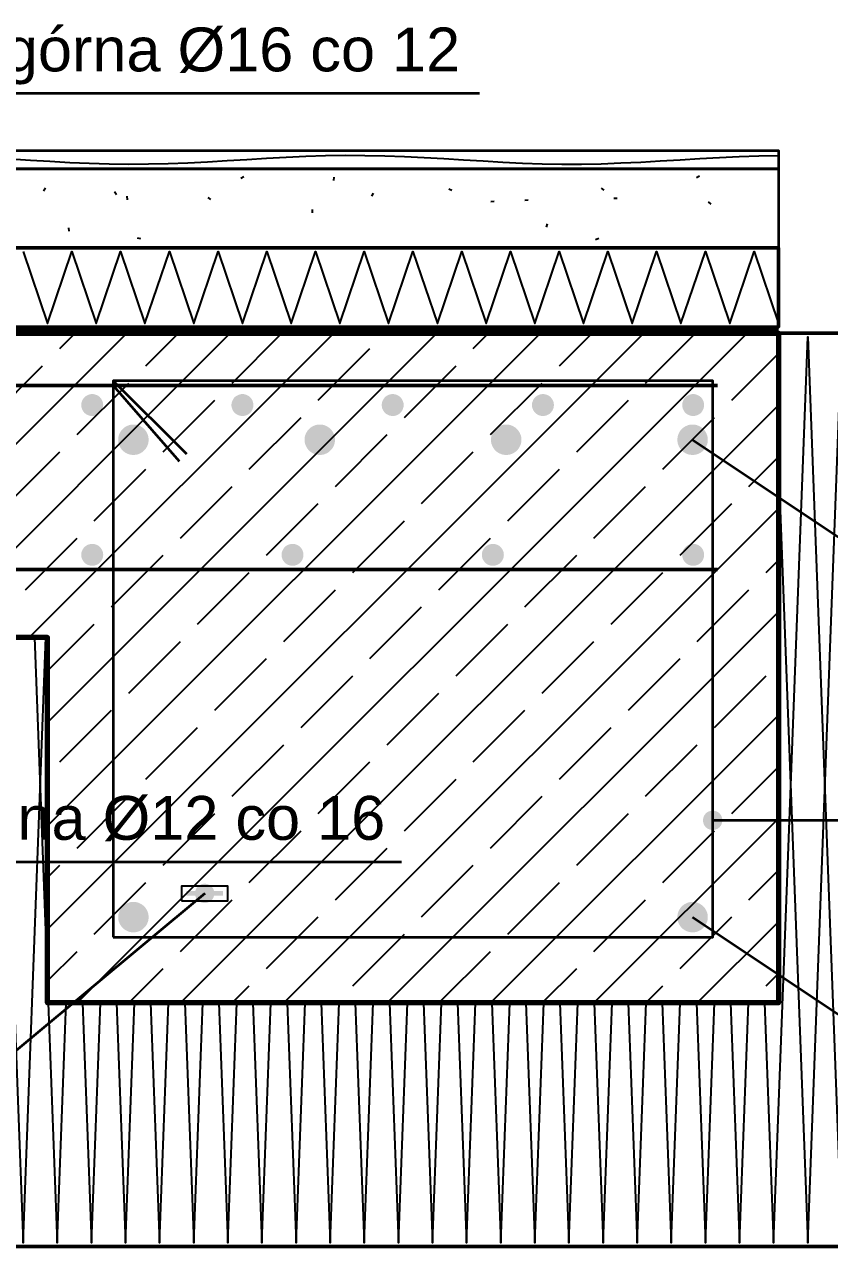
# Model space of a CAD drawing. Header units: metres. Extents: x -2.2 to 48.7, y -1.5 to 0.6.
# Drawn here: x -0.319 to 0.342, y -0.9 to 0.104 of the extents above; entities that cross this region are included whole.
import ezdxf

# ---------------------------------------------------------------- set-up
doc = ezdxf.new("R2010")
doc.units = ezdxf.units.M
for name, color, linetype, lineweight in [('A-FUNDAMENTY', 7, 'Continuous', 50), ('A-IZOL-WODNA', 5, 'Continuous', 100), ('A-KRESKOWANIE', 8, 'Continuous', 18), ('A-SCIANY-IZOL', 4, 'Continuous', 35), ('A-WARSTWY', 8, 'Continuous', 25), ('E-UZIOM', 7, 'Continuous', 25), ('K-ZBROJENIE', 1, 'Continuous', 100), ('K-ZBROJENIE-OPIS', 2, 'Continuous', 25)]:
    doc.layers.add(name, color=color, linetype=linetype, lineweight=lineweight)
doc.styles.add('PL_ARIAL', font='arial.ttf')

msp = doc.modelspace()

# ---------------------------------------------------------------- hatches: boundary and pattern name
at = {"layer": 'E-UZIOM', "true_color": 0xb0006a}
msp.add_hatch(color=7, dxfattribs=at).paths.add_polyline_path([(-0.156, -0.612), (-0.156, -0.608), (-0.186, -0.608), (-0.186, -0.612)])
at = {"layer": 'K-ZBROJENIE', "true_color": 0x000000}
for points in [[(-0.2543, -0.209), (-0.2544, -0.2099), (-0.2545, -0.2108), (-0.2547, -0.2116), (-0.255, -0.2124), (-0.2554, -0.2132), (-0.2559, -0.214), (-0.2564, -0.2147), (-0.257, -0.2154), (-0.2576, -0.216), (-0.2583, -0.2165), (-0.2591, -0.2169), (-0.2599, -0.2173), (-0.2607, -0.2176), (-0.2616, -0.2178), (-0.2625, -0.218), (-0.2633, -0.218), (-0.2642, -0.218), (-0.2651, -0.2178), (-0.2659, -0.2176), (-0.2668, -0.2173), (-0.2676, -0.2169), (-0.2683, -0.2165), (-0.269, -0.216), (-0.2697, -0.2154), (-0.2703, -0.2147), (-0.2708, -0.214), (-0.2713, -0.2132), (-0.2716, -0.2124), (-0.2719, -0.2116), (-0.2722, -0.2108), (-0.2723, -0.2099), (-0.2723, -0.209), (-0.2723, -0.2081), (-0.2722, -0.2072), (-0.2719, -0.2064), (-0.2716, -0.2056), (-0.2713, -0.2048), (-0.2708, -0.204), (-0.2703, -0.2033), (-0.2697, -0.2026), (-0.269, -0.202), (-0.2683, -0.2015), (-0.2676, -0.2011), (-0.2668, -0.2007), (-0.2659, -0.2004), (-0.2651, -0.2002), (-0.2642, -0.2), (-0.2633, -0.2), (-0.2625, -0.2), (-0.2616, -0.2002), (-0.2607, -0.2004), (-0.2599, -0.2007), (-0.2591, -0.2011), (-0.2583, -0.2015), (-0.2576, -0.202), (-0.257, -0.2026), (-0.2564, -0.2033), (-0.2559, -0.204), (-0.2554, -0.2048), (-0.255, -0.2056), (-0.2547, -0.2064), (-0.2545, -0.2072), (-0.2544, -0.2081)], [(-0.131, -0.209), (-0.131, -0.2099), (-0.1312, -0.2108), (-0.1314, -0.2116), (-0.1317, -0.2124), (-0.1321, -0.2132), (-0.1325, -0.214), (-0.133, -0.2147), (-0.1336, -0.2154), (-0.1343, -0.216), (-0.135, -0.2165), (-0.1358, -0.2169), (-0.1366, -0.2173), (-0.1374, -0.2176), (-0.1382, -0.2178), (-0.1391, -0.218), (-0.14, -0.218), (-0.1409, -0.218), (-0.1418, -0.2178), (-0.1426, -0.2176), (-0.1434, -0.2173), (-0.1442, -0.2169), (-0.145, -0.2165), (-0.1457, -0.216), (-0.1464, -0.2154), (-0.147, -0.2147), (-0.1475, -0.214), (-0.1479, -0.2132), (-0.1483, -0.2124), (-0.1486, -0.2116), (-0.1488, -0.2108), (-0.149, -0.2099), (-0.149, -0.209), (-0.149, -0.2081), (-0.1488, -0.2072), (-0.1486, -0.2064), (-0.1483, -0.2056), (-0.1479, -0.2048), (-0.1475, -0.204), (-0.147, -0.2033), (-0.1464, -0.2026), (-0.1457, -0.202), (-0.145, -0.2015), (-0.1442, -0.2011), (-0.1434, -0.2007), (-0.1426, -0.2004), (-0.1418, -0.2002), (-0.1409, -0.2), (-0.14, -0.2), (-0.1391, -0.2), (-0.1382, -0.2002), (-0.1374, -0.2004), (-0.1366, -0.2007), (-0.1358, -0.2011), (-0.135, -0.2015), (-0.1343, -0.202), (-0.1336, -0.2026), (-0.133, -0.2033), (-0.1325, -0.204), (-0.1321, -0.2048), (-0.1317, -0.2056), (-0.1314, -0.2064), (-0.1312, -0.2072), (-0.131, -0.2081)], [(-0.0077, -0.209), (-0.0077, -0.2099), (-0.0078, -0.2108), (-0.0081, -0.2116), (-0.0084, -0.2124), (-0.0087, -0.2132), (-0.0092, -0.214), (-0.0097, -0.2147), (-0.0103, -0.2154), (-0.011, -0.216), (-0.0117, -0.2165), (-0.0124, -0.2169), (-0.0132, -0.2173), (-0.0141, -0.2176), (-0.0149, -0.2178), (-0.0158, -0.218), (-0.0167, -0.218), (-0.0175, -0.218), (-0.0184, -0.2178), (-0.0193, -0.2176), (-0.0201, -0.2173), (-0.0209, -0.2169), (-0.0217, -0.2165), (-0.0224, -0.216), (-0.023, -0.2154), (-0.0236, -0.2147), (-0.0241, -0.214), (-0.0246, -0.2132), (-0.025, -0.2124), (-0.0253, -0.2116), (-0.0255, -0.2108), (-0.0256, -0.2099), (-0.0257, -0.209), (-0.0256, -0.2081), (-0.0255, -0.2072), (-0.0253, -0.2064), (-0.025, -0.2056), (-0.0246, -0.2048), (-0.0241, -0.204), (-0.0236, -0.2033), (-0.023, -0.2026), (-0.0224, -0.202), (-0.0217, -0.2015), (-0.0209, -0.2011), (-0.0201, -0.2007), (-0.0193, -0.2004), (-0.0184, -0.2002), (-0.0175, -0.2), (-0.0167, -0.2), (-0.0158, -0.2), (-0.0149, -0.2002), (-0.0141, -0.2004), (-0.0132, -0.2007), (-0.0124, -0.2011), (-0.0117, -0.2015), (-0.011, -0.202), (-0.0103, -0.2026), (-0.0097, -0.2033), (-0.0092, -0.204), (-0.0087, -0.2048), (-0.0084, -0.2056), (-0.0081, -0.2064), (-0.0078, -0.2072), (-0.0077, -0.2081)], [(0.1157, -0.209), (0.1156, -0.2099), (0.1155, -0.2108), (0.1153, -0.2116), (0.115, -0.2124), (0.1146, -0.2132), (0.1141, -0.214), (0.1136, -0.2147), (0.113, -0.2154), (0.1124, -0.216), (0.1117, -0.2165), (0.1109, -0.2169), (0.1101, -0.2173), (0.1093, -0.2176), (0.1084, -0.2178), (0.1075, -0.218), (0.1067, -0.218), (0.1058, -0.218), (0.1049, -0.2178), (0.1041, -0.2176), (0.1032, -0.2173), (0.1024, -0.2169), (0.1017, -0.2165), (0.101, -0.216), (0.1003, -0.2154), (0.0997, -0.2147), (0.0992, -0.214), (0.0987, -0.2132), (0.0984, -0.2124), (0.0981, -0.2116), (0.0978, -0.2108), (0.0977, -0.2099), (0.0977, -0.209), (0.0977, -0.2081), (0.0978, -0.2072), (0.0981, -0.2064), (0.0984, -0.2056), (0.0987, -0.2048), (0.0992, -0.204), (0.0997, -0.2033), (0.1003, -0.2026), (0.101, -0.202), (0.1017, -0.2015), (0.1024, -0.2011), (0.1032, -0.2007), (0.1041, -0.2004), (0.1049, -0.2002), (0.1058, -0.2), (0.1067, -0.2), (0.1075, -0.2), (0.1084, -0.2002), (0.1093, -0.2004), (0.1101, -0.2007), (0.1109, -0.2011), (0.1117, -0.2015), (0.1124, -0.202), (0.113, -0.2026), (0.1136, -0.2033), (0.1141, -0.204), (0.1146, -0.2048), (0.115, -0.2056), (0.1153, -0.2064), (0.1155, -0.2072), (0.1156, -0.2081)], [(0.239, -0.209), (0.239, -0.2099), (0.2388, -0.2108), (0.2386, -0.2116), (0.2383, -0.2124), (0.2379, -0.2132), (0.2375, -0.214), (0.237, -0.2147), (0.2364, -0.2154), (0.2357, -0.216), (0.235, -0.2165), (0.2342, -0.2169), (0.2334, -0.2173), (0.2326, -0.2176), (0.2318, -0.2178), (0.2309, -0.218), (0.23, -0.218), (0.2291, -0.218), (0.2282, -0.2178), (0.2274, -0.2176), (0.2266, -0.2173), (0.2258, -0.2169), (0.225, -0.2165), (0.2243, -0.216), (0.2236, -0.2154), (0.223, -0.2147), (0.2225, -0.214), (0.2221, -0.2132), (0.2217, -0.2124), (0.2214, -0.2116), (0.2212, -0.2108), (0.221, -0.2099), (0.221, -0.209), (0.221, -0.2081), (0.2212, -0.2072), (0.2214, -0.2064), (0.2217, -0.2056), (0.2221, -0.2048), (0.2225, -0.204), (0.223, -0.2033), (0.2236, -0.2026), (0.2243, -0.202), (0.225, -0.2015), (0.2258, -0.2011), (0.2266, -0.2007), (0.2274, -0.2004), (0.2282, -0.2002), (0.2291, -0.2), (0.23, -0.2), (0.2309, -0.2), (0.2318, -0.2002), (0.2326, -0.2004), (0.2334, -0.2007), (0.2342, -0.2011), (0.235, -0.2015), (0.2357, -0.202), (0.2364, -0.2026), (0.237, -0.2033), (0.2375, -0.204), (0.2379, -0.2048), (0.2383, -0.2056), (0.2386, -0.2064), (0.2388, -0.2072), (0.239, -0.2081)], [(-0.217, -0.2375), (-0.2171, -0.2387), (-0.2172, -0.2399), (-0.2175, -0.2411), (-0.218, -0.2423), (-0.2185, -0.2434), (-0.2191, -0.2444), (-0.2198, -0.2454), (-0.2207, -0.2463), (-0.2216, -0.2472), (-0.2226, -0.2479), (-0.2236, -0.2485), (-0.2247, -0.249), (-0.2259, -0.2495), (-0.2271, -0.2498), (-0.2283, -0.2499), (-0.2295, -0.25), (-0.2307, -0.2499), (-0.2319, -0.2498), (-0.2331, -0.2495), (-0.2343, -0.249), (-0.2354, -0.2485), (-0.2364, -0.2479), (-0.2374, -0.2472), (-0.2383, -0.2463), (-0.2392, -0.2454), (-0.2399, -0.2444), (-0.2405, -0.2434), (-0.241, -0.2423), (-0.2415, -0.2411), (-0.2418, -0.2399), (-0.2419, -0.2387), (-0.242, -0.2375), (-0.2419, -0.2363), (-0.2418, -0.2351), (-0.2415, -0.2339), (-0.241, -0.2327), (-0.2405, -0.2316), (-0.2399, -0.2306), (-0.2392, -0.2296), (-0.2383, -0.2287), (-0.2374, -0.2278), (-0.2364, -0.2271), (-0.2354, -0.2265), (-0.2343, -0.226), (-0.2331, -0.2255), (-0.2319, -0.2252), (-0.2307, -0.2251), (-0.2295, -0.225), (-0.2283, -0.2251), (-0.2271, -0.2252), (-0.2259, -0.2255), (-0.2247, -0.226), (-0.2236, -0.2265), (-0.2226, -0.2271), (-0.2216, -0.2278), (-0.2207, -0.2287), (-0.2198, -0.2296), (-0.2191, -0.2306), (-0.2185, -0.2316), (-0.218, -0.2327), (-0.2175, -0.2339), (-0.2172, -0.2351), (-0.2171, -0.2363)], [(-0.064, -0.2375), (-0.0641, -0.2387), (-0.0642, -0.2399), (-0.0645, -0.2411), (-0.065, -0.2423), (-0.0655, -0.2434), (-0.0661, -0.2444), (-0.0668, -0.2454), (-0.0677, -0.2463), (-0.0686, -0.2472), (-0.0696, -0.2479), (-0.0706, -0.2485), (-0.0717, -0.249), (-0.0729, -0.2495), (-0.0741, -0.2498), (-0.0753, -0.2499), (-0.0765, -0.25), (-0.0777, -0.2499), (-0.0789, -0.2498), (-0.0801, -0.2495), (-0.0813, -0.249), (-0.0824, -0.2485), (-0.0834, -0.2479), (-0.0844, -0.2472), (-0.0853, -0.2463), (-0.0862, -0.2454), (-0.0869, -0.2444), (-0.0875, -0.2434), (-0.088, -0.2423), (-0.0885, -0.2411), (-0.0888, -0.2399), (-0.0889, -0.2387), (-0.089, -0.2375), (-0.0889, -0.2363), (-0.0888, -0.2351), (-0.0885, -0.2339), (-0.088, -0.2327), (-0.0875, -0.2316), (-0.0869, -0.2306), (-0.0862, -0.2296), (-0.0853, -0.2287), (-0.0844, -0.2278), (-0.0834, -0.2271), (-0.0824, -0.2265), (-0.0813, -0.226), (-0.0801, -0.2255), (-0.0789, -0.2252), (-0.0777, -0.2251), (-0.0765, -0.225), (-0.0753, -0.2251), (-0.0741, -0.2252), (-0.0729, -0.2255), (-0.0717, -0.226), (-0.0706, -0.2265), (-0.0696, -0.2271), (-0.0686, -0.2278), (-0.0677, -0.2287), (-0.0668, -0.2296), (-0.0661, -0.2306), (-0.0655, -0.2316), (-0.065, -0.2327), (-0.0645, -0.2339), (-0.0642, -0.2351), (-0.0641, -0.2363)], [(0.089, -0.2375), (0.0889, -0.2387), (0.0888, -0.2399), (0.0885, -0.2411), (0.088, -0.2423), (0.0875, -0.2434), (0.0869, -0.2444), (0.0862, -0.2454), (0.0853, -0.2463), (0.0844, -0.2472), (0.0834, -0.2479), (0.0824, -0.2485), (0.0813, -0.249), (0.0801, -0.2495), (0.0789, -0.2498), (0.0777, -0.2499), (0.0765, -0.25), (0.0753, -0.2499), (0.0741, -0.2498), (0.0729, -0.2495), (0.0717, -0.249), (0.0706, -0.2485), (0.0696, -0.2479), (0.0686, -0.2472), (0.0677, -0.2463), (0.0668, -0.2454), (0.0661, -0.2444), (0.0655, -0.2434), (0.065, -0.2423), (0.0645, -0.2411), (0.0642, -0.2399), (0.0641, -0.2387), (0.064, -0.2375), (0.0641, -0.2363), (0.0642, -0.2351), (0.0645, -0.2339), (0.065, -0.2327), (0.0655, -0.2316), (0.0661, -0.2306), (0.0668, -0.2296), (0.0677, -0.2287), (0.0686, -0.2278), (0.0696, -0.2271), (0.0706, -0.2265), (0.0717, -0.226), (0.0729, -0.2255), (0.0741, -0.2252), (0.0753, -0.2251), (0.0765, -0.225), (0.0777, -0.2251), (0.0789, -0.2252), (0.0801, -0.2255), (0.0813, -0.226), (0.0824, -0.2265), (0.0834, -0.2271), (0.0844, -0.2278), (0.0853, -0.2287), (0.0862, -0.2296), (0.0869, -0.2306), (0.0875, -0.2316), (0.088, -0.2327), (0.0885, -0.2339), (0.0888, -0.2351), (0.0889, -0.2363)], [(0.242, -0.2375), (0.2419, -0.2387), (0.2418, -0.2399), (0.2415, -0.2411), (0.241, -0.2423), (0.2405, -0.2434), (0.2399, -0.2444), (0.2392, -0.2454), (0.2383, -0.2463), (0.2374, -0.2472), (0.2364, -0.2479), (0.2354, -0.2485), (0.2343, -0.249), (0.2331, -0.2495), (0.2319, -0.2498), (0.2307, -0.2499), (0.2295, -0.25), (0.2283, -0.2499), (0.2271, -0.2498), (0.2259, -0.2495), (0.2247, -0.249), (0.2236, -0.2485), (0.2226, -0.2479), (0.2216, -0.2472), (0.2207, -0.2463), (0.2198, -0.2454), (0.2191, -0.2444), (0.2185, -0.2434), (0.218, -0.2423), (0.2175, -0.2411), (0.2172, -0.2399), (0.2171, -0.2387), (0.217, -0.2375), (0.2171, -0.2363), (0.2172, -0.2351), (0.2175, -0.2339), (0.218, -0.2327), (0.2185, -0.2316), (0.2191, -0.2306), (0.2198, -0.2296), (0.2207, -0.2287), (0.2216, -0.2278), (0.2226, -0.2271), (0.2236, -0.2265), (0.2247, -0.226), (0.2259, -0.2255), (0.2271, -0.2252), (0.2283, -0.2251), (0.2295, -0.225), (0.2307, -0.2251), (0.2319, -0.2252), (0.2331, -0.2255), (0.2343, -0.226), (0.2354, -0.2265), (0.2364, -0.2271), (0.2374, -0.2278), (0.2383, -0.2287), (0.2392, -0.2296), (0.2399, -0.2306), (0.2405, -0.2316), (0.241, -0.2327), (0.2415, -0.2339), (0.2418, -0.2351), (0.2419, -0.2363)], [(-0.2543, -0.332), (-0.2544, -0.3329), (-0.2545, -0.3338), (-0.2547, -0.3346), (-0.255, -0.3354), (-0.2554, -0.3362), (-0.2559, -0.337), (-0.2564, -0.3377), (-0.257, -0.3384), (-0.2576, -0.339), (-0.2583, -0.3395), (-0.2591, -0.3399), (-0.2599, -0.3403), (-0.2607, -0.3406), (-0.2616, -0.3408), (-0.2625, -0.341), (-0.2633, -0.341), (-0.2642, -0.341), (-0.2651, -0.3408), (-0.2659, -0.3406), (-0.2668, -0.3403), (-0.2676, -0.3399), (-0.2683, -0.3395), (-0.269, -0.339), (-0.2697, -0.3384), (-0.2703, -0.3377), (-0.2708, -0.337), (-0.2713, -0.3362), (-0.2716, -0.3354), (-0.2719, -0.3346), (-0.2722, -0.3338), (-0.2723, -0.3329), (-0.2723, -0.332), (-0.2723, -0.3311), (-0.2722, -0.3302), (-0.2719, -0.3294), (-0.2716, -0.3286), (-0.2713, -0.3278), (-0.2708, -0.327), (-0.2703, -0.3263), (-0.2697, -0.3256), (-0.269, -0.325), (-0.2683, -0.3245), (-0.2676, -0.3241), (-0.2668, -0.3237), (-0.2659, -0.3234), (-0.2651, -0.3232), (-0.2642, -0.323), (-0.2633, -0.323), (-0.2625, -0.323), (-0.2616, -0.3232), (-0.2607, -0.3234), (-0.2599, -0.3237), (-0.2591, -0.3241), (-0.2583, -0.3245), (-0.2576, -0.325), (-0.257, -0.3256), (-0.2564, -0.3263), (-0.2559, -0.327), (-0.2554, -0.3278), (-0.255, -0.3286), (-0.2547, -0.3294), (-0.2545, -0.3302), (-0.2544, -0.3311)], [(-0.0899, -0.332), (-0.0899, -0.3329), (-0.0901, -0.3338), (-0.0903, -0.3346), (-0.0906, -0.3354), (-0.091, -0.3362), (-0.0914, -0.337), (-0.0919, -0.3377), (-0.0925, -0.3384), (-0.0932, -0.339), (-0.0939, -0.3395), (-0.0946, -0.3399), (-0.0954, -0.3403), (-0.0963, -0.3406), (-0.0971, -0.3408), (-0.098, -0.341), (-0.0989, -0.341), (-0.0998, -0.341), (-0.1006, -0.3408), (-0.1015, -0.3406), (-0.1023, -0.3403), (-0.1031, -0.3399), (-0.1039, -0.3395), (-0.1046, -0.339), (-0.1053, -0.3384), (-0.1058, -0.3377), (-0.1064, -0.337), (-0.1068, -0.3362), (-0.1072, -0.3354), (-0.1075, -0.3346), (-0.1077, -0.3338), (-0.1078, -0.3329), (-0.1079, -0.332), (-0.1078, -0.3311), (-0.1077, -0.3302), (-0.1075, -0.3294), (-0.1072, -0.3286), (-0.1068, -0.3278), (-0.1064, -0.327), (-0.1058, -0.3263), (-0.1053, -0.3256), (-0.1046, -0.325), (-0.1039, -0.3245), (-0.1031, -0.3241), (-0.1023, -0.3237), (-0.1015, -0.3234), (-0.1006, -0.3232), (-0.0998, -0.323), (-0.0989, -0.323), (-0.098, -0.323), (-0.0971, -0.3232), (-0.0963, -0.3234), (-0.0954, -0.3237), (-0.0946, -0.3241), (-0.0939, -0.3245), (-0.0932, -0.325), (-0.0925, -0.3256), (-0.0919, -0.3263), (-0.0914, -0.327), (-0.091, -0.3278), (-0.0906, -0.3286), (-0.0903, -0.3294), (-0.0901, -0.3302), (-0.0899, -0.3311)], [(0.0746, -0.332), (0.0745, -0.3329), (0.0744, -0.3338), (0.0742, -0.3346), (0.0739, -0.3354), (0.0735, -0.3362), (0.073, -0.337), (0.0725, -0.3377), (0.0719, -0.3384), (0.0713, -0.339), (0.0706, -0.3395), (0.0698, -0.3399), (0.069, -0.3403), (0.0682, -0.3406), (0.0673, -0.3408), (0.0664, -0.341), (0.0656, -0.341), (0.0647, -0.341), (0.0638, -0.3408), (0.0629, -0.3406), (0.0621, -0.3403), (0.0613, -0.3399), (0.0606, -0.3395), (0.0598, -0.339), (0.0592, -0.3384), (0.0586, -0.3377), (0.0581, -0.337), (0.0576, -0.3362), (0.0572, -0.3354), (0.0569, -0.3346), (0.0567, -0.3338), (0.0566, -0.3329), (0.0566, -0.332), (0.0566, -0.3311), (0.0567, -0.3302), (0.0569, -0.3294), (0.0572, -0.3286), (0.0576, -0.3278), (0.0581, -0.327), (0.0586, -0.3263), (0.0592, -0.3256), (0.0598, -0.325), (0.0606, -0.3245), (0.0613, -0.3241), (0.0621, -0.3237), (0.0629, -0.3234), (0.0638, -0.3232), (0.0647, -0.323), (0.0656, -0.323), (0.0664, -0.323), (0.0673, -0.3232), (0.0682, -0.3234), (0.069, -0.3237), (0.0698, -0.3241), (0.0706, -0.3245), (0.0713, -0.325), (0.0719, -0.3256), (0.0725, -0.3263), (0.073, -0.327), (0.0735, -0.3278), (0.0739, -0.3286), (0.0742, -0.3294), (0.0744, -0.3302), (0.0745, -0.3311)], [(0.239, -0.332), (0.239, -0.3329), (0.2388, -0.3338), (0.2386, -0.3346), (0.2383, -0.3354), (0.2379, -0.3362), (0.2375, -0.337), (0.237, -0.3377), (0.2364, -0.3384), (0.2357, -0.339), (0.235, -0.3395), (0.2342, -0.3399), (0.2334, -0.3403), (0.2326, -0.3406), (0.2318, -0.3408), (0.2309, -0.341), (0.23, -0.341), (0.2291, -0.341), (0.2282, -0.3408), (0.2274, -0.3406), (0.2266, -0.3403), (0.2258, -0.3399), (0.225, -0.3395), (0.2243, -0.339), (0.2236, -0.3384), (0.223, -0.3377), (0.2225, -0.337), (0.2221, -0.3362), (0.2217, -0.3354), (0.2214, -0.3346), (0.2212, -0.3338), (0.221, -0.3329), (0.221, -0.332), (0.221, -0.3311), (0.2212, -0.3302), (0.2214, -0.3294), (0.2217, -0.3286), (0.2221, -0.3278), (0.2225, -0.327), (0.223, -0.3263), (0.2236, -0.3256), (0.2243, -0.325), (0.225, -0.3245), (0.2258, -0.3241), (0.2266, -0.3237), (0.2274, -0.3234), (0.2282, -0.3232), (0.2291, -0.323), (0.23, -0.323), (0.2309, -0.323), (0.2318, -0.3232), (0.2326, -0.3234), (0.2334, -0.3237), (0.2342, -0.3241), (0.235, -0.3245), (0.2357, -0.325), (0.2364, -0.3256), (0.237, -0.3263), (0.2375, -0.327), (0.2379, -0.3278), (0.2383, -0.3286), (0.2386, -0.3294), (0.2388, -0.3302), (0.239, -0.3311)], [(-0.217, -0.6295), (-0.2171, -0.6307), (-0.2172, -0.6319), (-0.2175, -0.6331), (-0.218, -0.6343), (-0.2185, -0.6354), (-0.2191, -0.6364), (-0.2198, -0.6374), (-0.2207, -0.6383), (-0.2216, -0.6392), (-0.2226, -0.6399), (-0.2236, -0.6405), (-0.2247, -0.641), (-0.2259, -0.6415), (-0.2271, -0.6418), (-0.2283, -0.6419), (-0.2295, -0.642), (-0.2307, -0.6419), (-0.2319, -0.6418), (-0.2331, -0.6415), (-0.2343, -0.641), (-0.2354, -0.6405), (-0.2364, -0.6399), (-0.2374, -0.6392), (-0.2383, -0.6383), (-0.2392, -0.6374), (-0.2399, -0.6364), (-0.2405, -0.6354), (-0.241, -0.6343), (-0.2415, -0.6331), (-0.2418, -0.6319), (-0.2419, -0.6307), (-0.242, -0.6295), (-0.2419, -0.6283), (-0.2418, -0.6271), (-0.2415, -0.6259), (-0.241, -0.6247), (-0.2405, -0.6236), (-0.2399, -0.6226), (-0.2392, -0.6216), (-0.2383, -0.6207), (-0.2374, -0.6198), (-0.2364, -0.6191), (-0.2354, -0.6185), (-0.2343, -0.618), (-0.2331, -0.6175), (-0.2319, -0.6172), (-0.2307, -0.6171), (-0.2295, -0.617), (-0.2283, -0.6171), (-0.2271, -0.6172), (-0.2259, -0.6175), (-0.2247, -0.618), (-0.2236, -0.6185), (-0.2226, -0.6191), (-0.2216, -0.6198), (-0.2207, -0.6207), (-0.2198, -0.6216), (-0.2191, -0.6226), (-0.2185, -0.6236), (-0.218, -0.6247), (-0.2175, -0.6259), (-0.2172, -0.6271), (-0.2171, -0.6283)], [(0.242, -0.6295), (0.2419, -0.6307), (0.2418, -0.6319), (0.2415, -0.6331), (0.241, -0.6343), (0.2405, -0.6354), (0.2399, -0.6364), (0.2392, -0.6374), (0.2383, -0.6383), (0.2374, -0.6392), (0.2364, -0.6399), (0.2354, -0.6405), (0.2343, -0.641), (0.2331, -0.6415), (0.2319, -0.6418), (0.2307, -0.6419), (0.2295, -0.642), (0.2283, -0.6419), (0.2271, -0.6418), (0.2259, -0.6415), (0.2247, -0.641), (0.2236, -0.6405), (0.2226, -0.6399), (0.2216, -0.6392), (0.2207, -0.6383), (0.2198, -0.6374), (0.2191, -0.6364), (0.2185, -0.6354), (0.218, -0.6343), (0.2175, -0.6331), (0.2172, -0.6319), (0.2171, -0.6307), (0.217, -0.6295), (0.2171, -0.6283), (0.2172, -0.6271), (0.2175, -0.6259), (0.218, -0.6247), (0.2185, -0.6236), (0.2191, -0.6226), (0.2198, -0.6216), (0.2207, -0.6207), (0.2216, -0.6198), (0.2226, -0.6191), (0.2236, -0.6185), (0.2247, -0.618), (0.2259, -0.6175), (0.2271, -0.6172), (0.2283, -0.6171), (0.2295, -0.617), (0.2307, -0.6171), (0.2319, -0.6172), (0.2331, -0.6175), (0.2343, -0.618), (0.2354, -0.6185), (0.2364, -0.6191), (0.2374, -0.6198), (0.2383, -0.6207), (0.2392, -0.6216), (0.2399, -0.6226), (0.2405, -0.6236), (0.241, -0.6247), (0.2415, -0.6259), (0.2418, -0.6271), (0.2419, -0.6283)]]:
    msp.add_hatch(color=7, dxfattribs=at).paths.add_polyline_path(points)
at = {"layer": 'K-ZBROJENIE-OPIS', "true_color": 0x000000}
for points in [[(0.2375, -0.2375), (0.2372, -0.2354), (0.2364, -0.2335), (0.2352, -0.2318), (0.2335, -0.2306), (0.2316, -0.2298), (0.2295, -0.2295), (0.2274, -0.2298), (0.2255, -0.2306), (0.2238, -0.2318), (0.2226, -0.2335), (0.2218, -0.2354), (0.2215, -0.2375), (0.2218, -0.2396), (0.2226, -0.2415), (0.2238, -0.2432), (0.2255, -0.2444), (0.2274, -0.2452), (0.2295, -0.2455), (0.2316, -0.2452), (0.2335, -0.2444), (0.2352, -0.2432), (0.2364, -0.2415), (0.2372, -0.2396)], [(0.254, -0.55), (0.2537, -0.5479), (0.2529, -0.546), (0.2517, -0.5443), (0.25, -0.5431), (0.2481, -0.5423), (0.246, -0.542), (0.2439, -0.5423), (0.242, -0.5431), (0.2403, -0.5443), (0.2391, -0.546), (0.2383, -0.5479), (0.238, -0.55), (0.2383, -0.5521), (0.2391, -0.554), (0.2403, -0.5557), (0.242, -0.5569), (0.2439, -0.5577), (0.246, -0.558), (0.2481, -0.5577), (0.25, -0.5569), (0.2517, -0.5557), (0.2529, -0.554), (0.2537, -0.5521)], [(-0.163, -0.61), (-0.1633, -0.6079), (-0.1641, -0.606), (-0.1653, -0.6043), (-0.167, -0.6031), (-0.1689, -0.6023), (-0.171, -0.602), (-0.1731, -0.6023), (-0.175, -0.6031), (-0.1767, -0.6043), (-0.1779, -0.606), (-0.1787, -0.6079), (-0.179, -0.61), (-0.1787, -0.6121), (-0.1779, -0.614), (-0.1767, -0.6157), (-0.175, -0.6169), (-0.1731, -0.6177), (-0.171, -0.618), (-0.1689, -0.6177), (-0.167, -0.6169), (-0.1653, -0.6157), (-0.1641, -0.614), (-0.1633, -0.6121)], [(0.2375, -0.6295), (0.2372, -0.6274), (0.2364, -0.6255), (0.2352, -0.6238), (0.2335, -0.6226), (0.2316, -0.6218), (0.2295, -0.6215), (0.2274, -0.6218), (0.2255, -0.6226), (0.2238, -0.6238), (0.2226, -0.6255), (0.2218, -0.6274), (0.2215, -0.6295), (0.2218, -0.6316), (0.2226, -0.6335), (0.2238, -0.6352), (0.2255, -0.6364), (0.2274, -0.6372), (0.2295, -0.6375), (0.2316, -0.6372), (0.2335, -0.6364), (0.2352, -0.6352), (0.2364, -0.6335), (0.2372, -0.6316)]]:
    msp.add_hatch(color=7, dxfattribs=at).paths.add_polyline_path(points)

# ---------------------------------------------------------------- linework, layer by layer
at = {"layer": 'A-FUNDAMENTY', "lineweight": 70, "ltscale": 0.02}
msp.add_lwpolyline([(-1.3, -0.15), (0.3, -0.15), (0.3, -0.15), (0.3, -0.15), (0.3, -0.4), (0.3, -0.7), (0.3, -0.7), (0.3, -0.7), (-0.3, -0.7), (-0.3, -0.7), (-0.3, -0.7), (-0.3, -0.4), (-0.3, -0.4), (-0.3, -0.4), (-0.3, -0.4), (-0.3, -0.4), (-0.3, -0.4), (-0.3, -0.4), (-0.3, -0.4), (-0.3, -0.4), (-0.3, -0.4), (-0.3, -0.4), (-0.3, -0.4), (-0.3, -0.4), (-0.3, -0.4), (-0.3, -0.4), (-0.3, -0.4), (-0.3, -0.4), (-1.3, -0.4)], dxfattribs=at)
at = {"layer": 'A-IZOL-WODNA', "lineweight": 140, "ltscale": 0.02}
msp.add_lwpolyline([(-1.3, -0.1475), (0.3, -0.1475)], dxfattribs=at)
at = {"layer": 'A-KRESKOWANIE', "lineweight": 25, "ltscale": 0.02}
for points in [[(-0.3303, -0.0069), (-0.3141, -0.0079), (-0.298, -0.0088), (-0.2818, -0.0097), (-0.2657, -0.0104), (-0.2495, -0.0109), (-0.2333, -0.0111), (-0.2172, -0.011), (-0.201, -0.0106), (-0.1848, -0.01), (-0.1687, -0.0092), (-0.1525, -0.0083), (-0.1364, -0.0073), (-0.1202, -0.0063), (-0.104, -0.0054), (-0.0879, -0.0047), (-0.0717, -0.0042), (-0.0556, -0.0039), (-0.0394, -0.004), (-0.0232, -0.0043), (-0.0071, -0.0049), (0.0091, -0.0057), (0.0253, -0.0066), (0.0414, -0.0076), (0.0576, -0.0086), (0.0737, -0.0095), (0.0899, -0.0103), (0.1061, -0.0108), (0.1222, -0.0111), (0.1384, -0.0111), (0.1545, -0.0108), (0.1707, -0.0102), (0.1869, -0.0095), (0.203, -0.0086), (0.2192, -0.0076), (0.2354, -0.0065), (0.2515, -0.0056), (0.2677, -0.0048), (0.2838, -0.0043), (0.3, -0.004)], [(-0.1412, -0.0227), (-0.1388, -0.0213)], [(-0.0651, -0.0247), (-0.0647, -0.0219)], [(0.2328, -0.0222), (0.2352, -0.0208)], [(-0.3033, -0.033), (-0.3018, -0.0306)], [(-0.2434, -0.0363), (-0.2451, -0.034)], [(-0.2343, -0.0404), (-0.2345, -0.0376)], [(-0.1659, -0.0402), (-0.1682, -0.0387)], [(-0.0338, -0.0374), (-0.0324, -0.035)], [(0.032, -0.0328), (0.0294, -0.0317)], [(0.157, -0.0325), (0.1548, -0.0308)], [(0.1648, -0.0391), (0.1676, -0.039)], [(-0.0824, -0.0513), (-0.0825, -0.0485)], [(0.0638, -0.0418), (0.0666, -0.0415)], [(0.0918, -0.0407), (0.0946, -0.0405)], [(0.2448, -0.0441), (0.2427, -0.0422)], [(-0.2823, -0.0663), (-0.2824, -0.0635)], [(0.1096, -0.063), (0.1105, -0.0603)], [(-0.2234, -0.0726), (-0.2261, -0.072)], [(0.1499, -0.073), (0.1525, -0.072)], [(-0.32, -0.083), (-0.3, -0.142), (-0.28, -0.083), (-0.26, -0.142), (-0.24, -0.083), (-0.22, -0.142), (-0.2, -0.083), (-0.18, -0.142), (-0.16, -0.083), (-0.14, -0.142), (-0.12, -0.083), (-0.1, -0.142), (-0.08, -0.083), (-0.06, -0.142), (-0.04, -0.083), (-0.02, -0.142), (0, -0.083), (0.02, -0.142), (0.04, -0.083), (0.06, -0.142), (0.08, -0.083), (0.1, -0.142), (0.12, -0.083), (0.14, -0.142), (0.16, -0.083), (0.18, -0.142), (0.2, -0.083), (0.22, -0.142), (0.24, -0.083), (0.26, -0.142), (0.28, -0.083), (0.3, -0.142)], [(-0.4849, -0.4), (-0.2349, -0.15)], [(-0.4, -0.4), (-0.15, -0.15)], [(-0.3151, -0.4), (-0.0651, -0.15)], [(-0.3, -0.6394), (0.1894, -0.15)], [(-0.3, -0.5546), (0.1046, -0.15)], [(-0.3, -0.4697), (0.0197, -0.15)], [(-0.2899, -0.1626), (-0.2773, -0.15)], [(-0.2757, -0.7), (0.2743, -0.15)], [(-0.2192, -0.1768), (-0.1924, -0.15)], [(-0.1485, -0.1909), (-0.1076, -0.15)], [(0.0495, -0.1626), (0.0621, -0.15)], [(0.1202, -0.1768), (0.147, -0.15)], [(0.1909, -0.1909), (0.2318, -0.15)], [(0.2886, -0.7), (0.296, -0.897), (0.324, -0.153), (0.352, -0.897), (0.38, -0.153), (0.408, -0.897), (0.436, -0.153), (0.464, -0.897), (0.492, -0.153), (0.5, -0.3656)], [(0.3, -0.2593), (0.324, -0.897), (0.352, -0.153), (0.38, -0.897), (0.408, -0.153), (0.436, -0.897), (0.464, -0.153), (0.492, -0.897), (0.5, -0.6844)], [(-0.0778, -0.2051), (-0.0354, -0.1626)], [(0.2616, -0.2051), (0.3, -0.1667)], [(-0.3465, -0.2192), (-0.3041, -0.1768)], [(-0.0071, -0.2192), (0.0354, -0.1768)], [(-0.2758, -0.2333), (-0.2333, -0.1909)], [(0.0636, -0.2333), (0.1061, -0.1909)], [(-0.2051, -0.2475), (-0.1626, -0.2051)], [(-0.1909, -0.7), (0.3, -0.2091)], [(0.1344, -0.2475), (0.1768, -0.2051)], [(-0.1344, -0.2616), (-0.0919, -0.2192)], [(0.2051, -0.2616), (0.2475, -0.2192)], [(-0.0636, -0.2758), (-0.0212, -0.2333)], [(-0.3323, -0.2899), (-0.2899, -0.2475)], [(0.0071, -0.2899), (0.0495, -0.2475)], [(0.2758, -0.2758), (0.3, -0.2515)], [(-0.2616, -0.3041), (-0.2192, -0.2616)], [(0.0778, -0.3041), (0.1202, -0.2616)], [(-0.1909, -0.3182), (-0.1485, -0.2758)], [(0.1485, -0.3182), (0.1909, -0.2758)], [(-0.1202, -0.3323), (-0.0778, -0.2899)], [(0.2192, -0.3323), (0.2616, -0.2899)], [(-0.106, -0.7), (0.3, -0.294)], [(-0.0495, -0.3465), (-0.0071, -0.3041)], [(-0.3182, -0.3606), (-0.2758, -0.3182)], [(0.0212, -0.3606), (0.0636, -0.3182)], [(-0.2475, -0.3748), (-0.2051, -0.3323)], [(0.0919, -0.3748), (0.1344, -0.3323)], [(0.2899, -0.3465), (0.3, -0.3364)], [(-0.1768, -0.3889), (-0.1344, -0.3465)], [(0.1626, -0.3889), (0.2051, -0.3465)], [(-0.1061, -0.4031), (-0.0636, -0.3606)], [(0.2333, -0.4031), (0.2758, -0.3606)], [(-0.0354, -0.4172), (0.0071, -0.3748)], [(-0.0212, -0.7), (0.3, -0.3788)], [(-0.3, -0.4273), (-0.2616, -0.3889)], [(0.0354, -0.4313), (0.0778, -0.3889)], [(-0.3387, -0.4), (-0.32, -0.897), (-0.3013, -0.4)], [(-0.3107, -0.4), (-0.3, -0.6844)], [(-0.2333, -0.4455), (-0.1909, -0.4031)], [(0.1061, -0.4455), (0.1485, -0.4031)], [(-0.1626, -0.4596), (-0.1202, -0.4172)], [(0.1768, -0.4596), (0.2192, -0.4172)], [(-0.0919, -0.4738), (-0.0495, -0.4313)], [(0.2475, -0.4738), (0.2899, -0.4313)], [(-0.0212, -0.4879), (0.0212, -0.4455)], [(-0.2899, -0.502), (-0.2475, -0.4596)], [(0.0495, -0.502), (0.0919, -0.4596)], [(0.0637, -0.7), (0.3, -0.4637)], [(-0.2192, -0.5162), (-0.1768, -0.4738)], [(0.1202, -0.5162), (0.1626, -0.4738)], [(-0.1485, -0.5303), (-0.1061, -0.4879)], [(0.1909, -0.5303), (0.2333, -0.4879)], [(-0.0778, -0.5445), (-0.0354, -0.502)], [(0.2616, -0.5445), (0.3, -0.5061)], [(-0.0071, -0.5586), (0.0354, -0.5162)], [(-0.2758, -0.5728), (-0.2333, -0.5303)], [(0.0636, -0.5728), (0.1061, -0.5303)], [(-0.2051, -0.5869), (-0.1626, -0.5445)], [(0.1344, -0.5869), (0.1768, -0.5445)], [(0.1485, -0.7), (0.3, -0.5485)], [(-0.1344, -0.601), (-0.0919, -0.5586)], [(0.2051, -0.601), (0.2475, -0.5586)], [(-0.0636, -0.6152), (-0.0212, -0.5728)], [(-0.3, -0.597), (-0.2899, -0.5869)], [(0.0071, -0.6293), (0.0495, -0.5869)], [(0.2758, -0.6152), (0.3, -0.591)], [(-0.2616, -0.6435), (-0.2192, -0.601)], [(0.0778, -0.6435), (0.1202, -0.601)], [(-0.1909, -0.6576), (-0.1485, -0.6152)], [(0.1485, -0.6576), (0.1909, -0.6152)], [(-0.1202, -0.6718), (-0.0778, -0.6293)], [(0.2192, -0.6718), (0.2616, -0.6293)], [(0.2334, -0.7), (0.3, -0.6334)], [(-0.0495, -0.6859), (-0.0071, -0.6435)], [(-0.3, -0.6818), (-0.2758, -0.6576)], [(0.0212, -0.7), (0.0636, -0.6576)], [(-0.2333, -0.7), (-0.2051, -0.6718)], [(0.1061, -0.7), (0.1344, -0.6718)], [(0.2899, -0.6859), (0.3, -0.6758)], [(-0.1485, -0.7), (-0.1344, -0.6859)], [(0.191, -0.7), (0.2051, -0.6859)], [(-0.2994, -0.7), (-0.292, -0.897), (-0.2846, -0.7)], [(-0.2714, -0.7), (-0.264, -0.897), (-0.2566, -0.7)], [(-0.2434, -0.7), (-0.236, -0.897), (-0.2286, -0.7)], [(-0.2154, -0.7), (-0.208, -0.897), (-0.2006, -0.7)], [(-0.1874, -0.7), (-0.18, -0.897), (-0.1726, -0.7)], [(-0.1594, -0.7), (-0.152, -0.897), (-0.1446, -0.7)], [(-0.1314, -0.7), (-0.124, -0.897), (-0.1166, -0.7)], [(-0.1034, -0.7), (-0.096, -0.897), (-0.0886, -0.7)], [(-0.0754, -0.7), (-0.068, -0.897), (-0.0606, -0.7)], [(-0.0474, -0.7), (-0.04, -0.897), (-0.0326, -0.7)], [(-0.0194, -0.7), (-0.012, -0.897), (-0.0046, -0.7)], [(0.0086, -0.7), (0.016, -0.897), (0.0234, -0.7)], [(0.0366, -0.7), (0.044, -0.897), (0.0514, -0.7)], [(0.0646, -0.7), (0.072, -0.897), (0.0794, -0.7)], [(0.0926, -0.7), (0.1, -0.897), (0.1074, -0.7)], [(0.1206, -0.7), (0.128, -0.897), (0.1354, -0.7)], [(0.1486, -0.7), (0.156, -0.897), (0.1634, -0.7)], [(0.1766, -0.7), (0.184, -0.897), (0.1914, -0.7)], [(0.2046, -0.7), (0.212, -0.897), (0.2194, -0.7)], [(0.2326, -0.7), (0.24, -0.897), (0.2474, -0.7)], [(0.2606, -0.7), (0.268, -0.897), (0.2754, -0.7)]]:
    msp.add_lwpolyline(points, dxfattribs=at)
at = {"layer": 'A-SCIANY-IZOL', "lineweight": 50, "ltscale": 0.02}
msp.add_lwpolyline([(-1.3, -0.08), (-1.3, -0.08), (-1.3, -0.08), (0.3, -0.08), (0.3, -0.08), (0.3, -0.08), (0.3, -0.145), (0.3, -0.145), (0.3, -0.145), (-1.3, -0.145), (-1.3, -0.145), (-1.3, -0.145)], close=True, dxfattribs=at)
for points in [[(-1.3, -0.4), (-0.3, -0.4), (-0.3, -0.4), (-0.3, -0.4), (-0.3, -0.7), (-0.3, -0.7), (-0.3, -0.7), (-0.3, -0.7), (-0.3, -0.7), (-0.3, -0.7), (-0.3, -0.7), (-0.3, -0.7), (-0.3, -0.7), (-0.3, -0.7), (-0.3, -0.7), (-0.3, -0.7), (-0.3, -0.7), (-0.3, -0.7), (-0.3, -0.7), (-0.3, -0.7), (-0.3, -0.7), (0.3, -0.7), (0.3, -0.7), (0.3, -0.7), (0.3, -0.7), (0.3, -0.7), (0.3, -0.7), (0.3, -0.7), (0.3, -0.7), (0.3, -0.7), (0.3, -0.7), (0.3, -0.7), (0.3, -0.7), (0.3, -0.7), (0.3, -0.7), (0.3, -0.7), (0.3, -0.7), (0.3, -0.7), (0.3, -0.4), (0.3, -0.15), (0.3, -0.15), (0.3, -0.15), (0.5, -0.15)], [(0.5, -0.9), (-0.5, -0.9), (-0.5, -0.9), (-0.5, -0.9), (-0.5, -0.6), (-0.5, -0.6), (-0.5, -0.6), (-0.5, -0.6), (-0.5, -0.6), (-0.5, -0.6), (-0.5, -0.6), (-0.5, -0.6), (-0.5, -0.6), (-0.5, -0.6), (-0.5, -0.6), (-0.5, -0.6), (-0.5, -0.6), (-0.5, -0.6), (-0.5, -0.6), (-0.5, -0.6), (-0.5, -0.6), (-1.3, -0.6)]]:
    msp.add_lwpolyline(points, dxfattribs=at)
at = {"layer": 'A-WARSTWY', "lineweight": 35, "ltscale": 0.02}
for points in [[(-1.3, 0), (-1.3, 0), (-1.3, 0), (0.3, 0), (0.3, 0), (0.3, 0), (0.3, -0.015), (0.3, -0.015), (0.3, -0.015), (-1.3, -0.015), (-1.3, -0.015), (-1.3, -0.015)], [(-1.3, -0.015), (-1.3, -0.015), (-1.3, -0.015), (0.3, -0.015), (0.3, -0.015), (0.3, -0.015), (0.3, -0.08), (0.3, -0.08), (0.3, -0.08), (-1.3, -0.08), (-1.3, -0.08), (-1.3, -0.08)]]:
    msp.add_lwpolyline(points, close=True, dxfattribs=at)
msp.add_lwpolyline([(-1.3, -0.6), (-0.5, -0.6), (-0.5, -0.6), (-0.5, -0.6), (-0.5, -0.9), (-0.5, -0.9), (-0.5, -0.9), (-0.5, -0.9), (-0.5, -0.9), (-0.5, -0.9), (-0.5, -0.9), (-0.5, -0.9), (-0.5, -0.9), (-0.5, -0.9), (-0.5, -0.9), (-0.5, -0.9), (-0.5, -0.9), (-0.5, -0.9), (-0.5, -0.9), (-0.5, -0.9), (-0.5, -0.9), (0.5, -0.9)], dxfattribs=at)
at = {"layer": 'E-UZIOM', "lineweight": 25, "ltscale": 0.02, "true_color": 0xb0006a}
msp.add_lwpolyline([(-0.19, -0.616), (-0.152, -0.616), (-0.152, -0.604), (-0.19, -0.604)], close=True, dxfattribs=at)
at = {"layer": 'K-ZBROJENIE', "lineweight": 35, "ltscale": 0.02}
msp.add_lwpolyline([(-0.246, -0.646), (0.246, -0.646), (0.246, -0.189), (-0.246, -0.189)], close=True, dxfattribs=at)
for points in [[(-0.246, -0.189), (-0.186, -0.249)], [(-0.246, -0.193), (-0.192, -0.255)]]:
    msp.add_lwpolyline(points, dxfattribs=at)
at = {"layer": 'K-ZBROJENIE', "lineweight": 50, "ltscale": 0.02}
for points in [[(-1.3, -0.193), (0.25, -0.193)], [(-1.3, -0.344), (0.25, -0.344)]]:
    msp.add_lwpolyline(points, dxfattribs=at)
at = {"layer": 'K-ZBROJENIE-OPIS', "lineweight": 35, "ltscale": 0.02}
for points in [[(-0.76, 0.047), (0.0545, 0.047)], [(0.2295, -0.2375), (0.4695, -0.3975)], [(0.246, -0.55), (0.486, -0.55)], [(-0.76, -0.584), (-0.0095, -0.584)], [(-0.171, -0.61), (-0.411, -0.81)], [(0.2295, -0.6295), (0.4695, -0.7895)]]:
    msp.add_lwpolyline(points, dxfattribs=at)

# ---------------------------------------------------------------- texts
at = {"layer": 'K-ZBROJENIE-OPIS', "style": 'PL_ARIAL'}
for s, p in [('poz. 14/12: siatka górna Ø16 co 12', (-0.744, 0.065)), ('poz. 4/1: siatka dolna Ø12 co 16', (-0.744, -0.566))]:
    msp.add_text(s, height=0.036, dxfattribs=at).set_placement(p)

doc.saveas('drawing.dxf')
